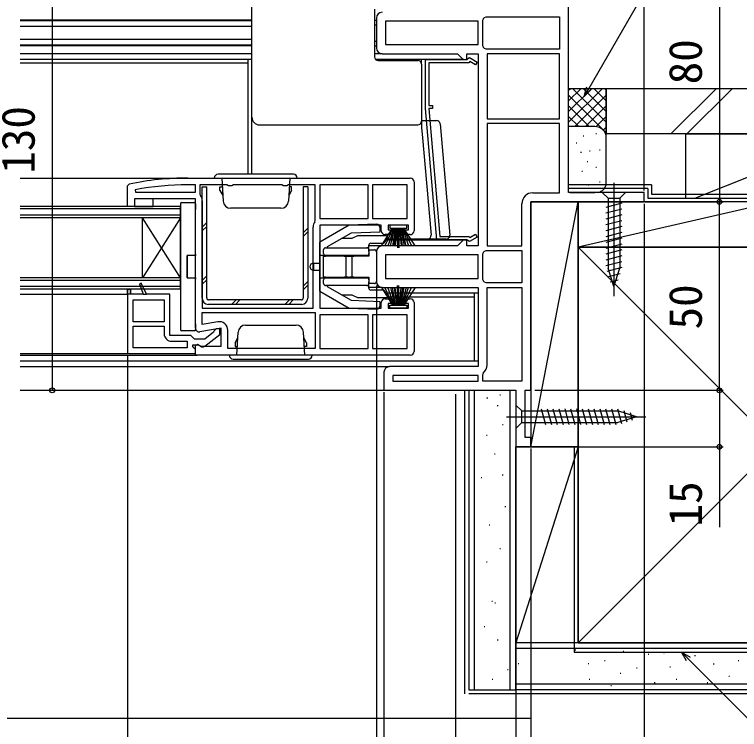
# Model space of a CAD drawing. Units: millimetres, scale not verified. Extents: x -525 to 525, y -783 to 779.
# Drawn here: x 123 to 315.3, y -673.8 to -484.1 of the extents above; entities that cross this region are included whole.
import ezdxf
from ezdxf.enums import TextEntityAlignment as Align

# ---------------------------------------------------------------- set-up
doc = ezdxf.new("R2010")
doc.units = ezdxf.units.MM
doc.header["$LTSCALE"] = 4
for name, color, linetype in [('0-2_YKK_11', 7, 'Continuous'), ('0-4_YKK_12', 2, 'Continuous'), ('0-5_YKK_13', 4, 'Continuous'), ('0-7_YKK_D', 6, 'Continuous'), ('0-9_YSS_K', 3, 'Continuous'), ('0-A_YSS_KE', 3, 'Continuous')]:
    doc.layers.add(name, color=color, linetype=linetype)
doc.styles.add('ＭＳ ゴシック', font='')
doc.styles.get('ＭＳ ゴシック').set_extended_font_data('MS Gothic')

msp = doc.modelspace()

# ---------------------------------------------------------------- linework, layer by layer
at = {"layer": '0-2_YKK_11'}
for p, q in [((219, -485), (219, -493)), ((169, -527.5), (228, -527.5)), ((229, -528.5), (229, -541.5)), ((155.05, -530.605), (155.106, -531.2)), ((172.8, -533.5), (172.8, -562)), ((219, -547), (219, -555)), ((229, -560.5), (229, -573.5))]:
    msp.add_line(p, q, dxfattribs=at)
for points in [[(270, -531.3), (270, -453.8), (222.2, -453.8)], [(247.377, -492.789), (247.2, -492.408), (247.2, -485.592), (247.377, -485.211)], [(247.711, -484.876), (248.092, -484.7), (267.6, -484.7), (267.6, -493.3)], [(267.6, -493.3), (248.092, -493.3), (247.711, -493.124)], [(220.5, -494.5), (240.5, -494.5), (242, -496), (243, -496), (243, -494.5), (246, -494.5), (246, -545.5), (243, -545.5), (243, -544), (242, -544), (240.5, -545.5), (220.5, -545.5)], [(248.4, -513), (248.4, -545.5), (257.6, -545.5), (257.6, -534.3)], [(260.5, -531.4), (267.6, -531.4), (267.6, -513), (248.4, -513)], [(171, -567.3), (171, -533), (154.8, -533), (154.8, -535), (153, -535), (153, -529.587), (153.399, -529.097)], [(155.106, -531.2), (171, -531.2), (171, -529.3), (169, -529.3)], [(202.693, -539.077), (202.8, -538.768), (202.8, -529.3), (195.666, -529.3), (195.233, -529.55), (194.367, -529.55), (193.934, -529.3), (181.066, -529.3), (180.633, -529.55), (179.767, -529.55), (179.334, -529.3), (172.2, -529.3), (172.2, -531.768), (172.307, -532.077)], [(221, -579), (221, -583.8), (256, -583.8), (256, -598.8), (260, -598.8), (260, -596.3), (258.5, -596.3), (258.5, -583.8), (260, -583.8), (260, -533.8), (290, -533.8), (290, -531.3), (270, -531.3)], [(220.3, -541.5), (220.3, -540), (204, -540), (204, -562), (220.3, -562), (220.3, -560.5)], [(228, -542.5), (226.3, -542.5), (226.3, -541.2), (227.5, -541.2), (227.5, -540), (222.1, -540), (222.1, -541.2), (223.3, -541.2), (223.3, -542.5), (221.3, -542.5)], [(172.8, -562), (202.2, -562), (202.2, -540.5)], [(247.377, -554.789), (247.2, -554.408), (247.2, -547.592), (247.377, -547.211)], [(247.711, -546.876), (248.092, -546.7), (257.6, -546.7), (257.6, -555.3)], [(173.52, -572.088), (177.5, -568.978), (177.5, -567.5), (176.5, -567.5), (176, -568.001), (175.808, -568.397), (173.5, -570.2), (170.795, -570.2), (170.298, -569.75), (169.8, -569.3), (164.2, -569.3), (164.2, -558.3), (158, -558.3), (156.617, -555.333), (156.155, -555.52), (157.117, -558.3), (153.8, -558.3), (153.8, -557), (153, -557), (153, -574)], [(257.6, -555.3), (248.092, -555.3), (247.711, -555.124)], [(220.5, -556.5), (246, -556.5), (246, -577.5), (222.5, -577.5)], [(257.6, -556.5), (257.6, -581.4), (247.2, -581.4), (247.2, -579.592), (247.377, -579.211)], [(248.4, -577), (248.4, -556.5), (257.6, -556.5)], [(221.3, -559.5), (223.3, -559.5), (223.3, -560.8), (222.1, -560.8), (222.1, -562), (227.5, -562), (227.5, -560.8), (226.3, -560.8), (226.3, -559.5), (228, -559.5)], [(172.8, -563.2), (202.8, -563.2), (202.8, -572.7), (179.6, -572.7), (179.6, -567.889)], [(176.901, -565.624), (172.8, -566.347), (172.8, -563.2)], [(168.8, -572.5), (154.5, -572.5), (154.5, -566.8), (162.7, -566.8), (162.7, -568.8)], [(228, -574.5), (171, -574.5), (171, -571.877), (171.576, -571.558), (172.444, -572.1), (177.8, -572.1), (177.8, -567.293), (172.174, -568.285)], [(164.7, -570.8), (168.8, -570.8), (168.8, -572.5)], [(153, -574), (171, -574), (171, -573), (170.563, -572.504), (170.3, -572.206), (170.3, -571.7), (171.704, -571.7), (172.104, -571.9)]]:
    msp.add_lwpolyline(points, dxfattribs=at)
for points in [[(246, -485.9), (221.4, -485.9), (221.4, -492.1), (246, -492.1)], [(235.054, -543.9), (232, -509), (232, -496), (243.1, -496), (243.3, -495.8), (243.75, -495.54), (245.775, -496.709), (245.325, -497.489), (243.795, -496.605), (243.5, -496.9), (232.9, -496.9), (232.9, -508.2), (233.9, -508.2), (233.9, -509), (232.904, -509), (235.878, -543), (243.5, -543), (243.795, -543.295), (245.325, -542.411), (245.775, -543.191), (243.75, -544.36), (243.3, -544.1), (243.1, -543.9)], [(248.4, -511.8), (267.6, -511.8), (267.6, -494.5), (248.4, -494.5)], [(216.8, -529.3), (204, -529.3), (204, -538.2), (216.8, -538.2)], [(227.2, -529.3), (218, -529.3), (218, -538.2), (227.2, -538.2)], [(246, -547.9), (221.4, -547.9), (221.4, -554.1), (246, -554.1)], [(158, -558.3), (156.617, -555.333), (156.155, -555.52), (157.117, -558.3)], [(153.8, -557), (153.8, -558.3), (153, -558.3), (153, -557)], [(154.5, -559.8), (162.7, -559.8), (162.7, -565.6), (154.5, -565.6)], [(216.8, -563.8), (204, -563.8), (204, -572.7), (216.8, -572.7)], [(218, -572.7), (227.2, -572.7), (227.2, -563.8), (218, -563.8)], [(246, -579.9), (223.4, -579.9), (223.4, -581.4), (246, -581.4)]]:
    msp.add_lwpolyline(points, close=True, dxfattribs=at)
for centre, radius, start, end in [((220.5, -485), 1.5, 90.00001, 179.99999), ((245.5, -483), 2.9, 310.32022, 319.67978), ((220.5, -493), 1.5, 180.00001, 269.99999), ((245.5, -495), 2.9, 40.32022, 49.67978), ((169, -604.5), 77, 90, 101.68989), ((228, -528.5), 1, 0.00001, 89.99999), ((169, -604.5), 75.2, 89.99999, 100.69052), ((170.5, -533.5), 2.3, 0, 38.2132), ((260.5, -534.3), 2.9, 90.00001, 179.99999), ((204.5, -540.5), 2.3, 141.7868, 180), ((221.3, -541.5), 1, 180.00001, 269.99999), ((228, -541.5), 1, 270.00001, 359.99999), ((220.5, -547), 1.5, 90.00001, 179.99999), ((245.5, -545), 2.9, 310.32022, 319.67978), ((220.5, -555), 1.5, 180.00001, 269.99999), ((245.5, -557), 2.9, 40.32022, 49.67978), ((221.3, -560.5), 1, 90.00001, 179.99999), ((228, -560.5), 1, 0.00001, 89.99999), ((172, -567.3), 1, 180, 279.99998), ((177.3, -567.889), 2.3, 0.00001, 99.99999), ((164.7, -568.8), 2, 180.00001, 269.99999), ((172.904, -571.3), 1, 216.86989, 307.99998), ((228, -573.5), 1, 270.00001, 359.99999), ((245.5, -577), 2.9, 310.32022, 0.00001), ((222.5, -579), 1.5, 90.00001, 179.99999)]:
    msp.add_arc(centre, radius, start, end, dxfattribs=at)
at = {"layer": '0-4_YKK_12'}
for p, q in [((186, -485.6), (124.5, -485.6)), ((186, -485.75), (124.5, -485.75)), ((218.5, -485.6), (219, -485.6)), ((186, -487.3), (124.5, -487.3)), ((218.5, -486.85), (219, -486.85)), ((186, -490.7), (124.5, -490.7)), ((186, -492.25), (124.5, -492.25)), ((218.5, -491.15), (219, -491.15)), ((186, -492.4), (124.5, -492.4)), ((218.5, -492.4), (219, -492.4)), ((186, -494.5), (124.5, -494.5)), ((186, -496), (124.5, -496)), ((185, -526.5), (185, -496)), ((220.5, -494.5), (218.5, -494.5)), ((242.207, -496), (218.786, -496)), ((185, -497), (124.5, -497)), ((124.5, -527.5), (183, -527.5)), ((167, -535), (124.5, -535)), ((167, -535.7), (124.5, -535.7)), ((167, -557), (167, -535)), ((167, -537.3), (124.5, -537.3)), ((167, -538), (124.5, -538)), ((167, -554), (157, -538)), ((242.207, -544), (221.533, -544)), ((220.5, -545.5), (217, -545.5)), ((167, -554), (124.5, -554)), ((167, -554.7), (124.5, -554.7)), ((167, -556.3), (124.5, -556.3)), ((167, -557), (124.5, -557)), ((220.5, -556.5), (217, -556.5)), ((124.5, -558.3), (153, -558.3)), ((246, -558), (221.532, -558)), ((221.9, -559), (245, -559)), ((245, -576), (245, -558)), ((124.5, -574), (153.5, -574)), ((124.5, -574.5), (171.5, -574.5)), ((124.5, -576), (246, -576)), ((124.5, -577.5), (222.5, -577.5)), ((124.5, -583.8), (221.5, -583.8))]:
    msp.add_line(p, q, dxfattribs=at)
msp.add_lwpolyline([(167, -538), (157, -554), (157, -538)], dxfattribs=at)
at = {"layer": '0-5_YKK_13'}
for p, q in [((186, -510.851), (186, -468.153)), ((218.5, -482.7), (218.5, -495.3)), ((220, -496), (220, -496.3)), ((231, -497.3), (231, -496)), ((219.5, -496.3), (230, -496.3)), ((231, -497.3), (231, -511.128)), ((186, -511.378), (186, -510.851)), ((186, -516.852), (186, -511.378)), ((231, -511.128), (231, -511.851)), ((188, -513.377), (230, -513.377)), ((231, -511.851), (231, -512.378)), ((231, -512.2), (234.919, -512.2)), ((235.915, -513.113), (238.496, -542.613)), ((186, -526.5), (186, -516.852)), ((197, -526.5), (177, -526.5)), ((176, -527.5), (198, -527.5)), ((178, -527.5), (178.32, -533.605)), ((196, -527.5), (195.68, -533.605)), ((282, -528.8), (282, -558.8)), ((172.8, -559.4), (172.8, -529.8)), ((172.8, -529.8), (174, -529.8)), ((174, -559.3), (174, -529.8)), ((177.5, -530.8), (177.5, -529.8)), ((177.5, -529.8), (178.121, -529.8)), ((177.5, -530.8), (178.24, -532.082)), ((196.5, -530.8), (195.76, -532.082)), ((196.5, -529.8), (195.88, -529.8)), ((196.5, -530.7), (196.5, -529.8)), ((196.5, -530.8), (196.5, -529.8)), ((200.8, -529.8), (200.8, -559.4)), ((285.1, -531.3), (283.55, -532.85)), ((167, -534.3), (167, -534.331)), ((167, -534.331), (167, -567.669)), ((167.3, -534), (167.327, -534)), ((167.327, -534), (167.409, -534)), ((167.409, -534), (170.7, -534)), ((171, -534.3), (171, -535.8)), ((284.1, -534.151), (279.9, -535.276)), ((280.45, -532.85), (280.45, -551.384)), ((283.55, -532.85), (283.55, -551.384)), ((171, -547.7), (171, -535.8)), ((193.683, -535.5), (180.317, -535.5)), ((284.1, -535.704), (279.9, -536.829)), ((284.1, -537.257), (279.9, -538.382)), ((172.8, -540.517), (174, -539.317)), ((172.8, -541.517), (174, -540.317)), ((211.794, -540), (204, -544.5)), ((219, -539.748), (211.794, -540)), ((227.05, -540), (222.55, -540)), ((284.1, -538.81), (279.9, -539.935)), ((284.1, -540.363), (279.9, -541.488)), ((199.6, -542.002), (200.8, -540.802)), ((199.6, -543.002), (200.8, -541.802)), ((206, -545.655), (212.363, -541.981)), ((212.363, -541.981), (220, -541.715)), ((220, -541.715), (220, -540.748)), ((220.329, -545.5), (223.3, -540.8)), ((223.5, -540.8), (221.242, -545.5)), ((223.7, -540.8), (222.036, -545.5)), ((222.712, -545.5), (223.9, -540.8)), ((224.1, -540.8), (223.268, -545.5)), ((223.706, -545.5), (224.3, -540.8)), ((224.5, -540.8), (224.025, -545.5)), ((224.6, -540.8), (224.6, -546)), ((225, -540.8), (225, -546)), ((225.1, -540.8), (225.576, -545.5)), ((225.895, -545.5), (225.3, -540.8)), ((225.5, -540.8), (226.332, -545.5)), ((226.889, -545.5), (225.7, -540.8)), ((225.9, -540.8), (227.564, -545.5)), ((226.1, -540.8), (228.359, -545.5)), ((229.272, -545.5), (226.3, -540.8)), ((233.417, -541.7), (233.496, -542.613)), ((284.1, -541.916), (279.9, -543.041)), ((204.634, -544.134), (204, -544.304)), ((204, -544.304), (204, -544.5)), ((212.5, -543.5), (209.732, -543.5)), ((214, -542.8), (212.5, -543.5)), ((221.5, -542.8), (214, -542.8)), ((221.149, -544.577), (222, -543.3)), ((232.5, -543.7), (221.734, -543.7)), ((237.5, -543.7), (232.5, -543.7)), ((234.5, -543.7), (234.5, -544)), ((284.1, -543.469), (279.9, -544.594)), ((204, -548), (204, -544.5)), ((205.5, -546), (212.857, -546)), ((206, -546), (206, -545.655)), ((212.857, -546), (216.5, -546)), ((217, -546.5), (217, -545.3)), ((217.5, -544.8), (220.733, -544.8)), ((284.1, -545.021), (279.9, -546.147)), ((168.8, -548), (168.8, -554)), ((171, -548), (168.8, -548)), ((168.8, -554), (168.8, -548)), ((171, -547.7), (171, -548)), ((205.5, -548), (204, -548)), ((204, -548.3), (204, -548)), ((205, -547.5), (205, -546.5)), ((212.857, -548), (205.5, -548)), ((216.5, -548), (212.857, -548)), ((217, -546.5), (218.509, -546.526)), ((217, -547), (217, -546.5)), ((217, -546.5), (217, -547.5)), ((217, -547), (217, -548.25)), ((217, -548.25), (217, -547.5)), ((219, -547.026), (219, -554.974)), ((284.1, -546.574), (279.9, -547.7)), ((284.1, -548.127), (279.9, -549.253)), ((204, -553.7), (204, -548.3)), ((210.5, -548.25), (205.5, -548.25)), ((210.5, -548.25), (211, -548.25)), ((211.5, -548.25), (212, -548.25)), ((212, -548.25), (212.5, -548.25)), ((212.5, -548.25), (212.5, -553.75)), ((212.5, -548.25), (213, -548.25)), ((217, -548.25), (213, -548.25)), ((284.1, -549.68), (279.9, -550.806)), ((202.291, -550.111), (202.3, -550.111)), ((202.3, -551.889), (202.291, -551.889)), ((202.3, -550.111), (204, -550.096)), ((202.3, -550.111), (202.3, -551.889)), ((202.3, -551.889), (204, -551.904)), ((284.1, -551.233), (280.159, -552.289)), ((282, -556.3), (280.45, -551.384)), ((282, -556.3), (280.45, -551.384)), ((282, -556.3), (283.55, -551.384)), ((172.8, -554.659), (174, -553.459)), ((204, -554), (204, -553.7)), ((205.5, -553.75), (205, -553.75)), ((205.5, -553.75), (210.5, -553.75)), ((211, -553.75), (210.5, -553.75)), ((211.5, -553.75), (211, -553.75)), ((211.5, -553.75), (212, -553.75)), ((212.5, -553.75), (212, -553.75)), ((213, -553.75), (212.5, -553.75)), ((213, -553.75), (217, -553.75)), ((217, -553.75), (217, -555)), ((217, -554.5), (217, -553.75)), ((283.647, -552.908), (280.61, -553.721)), ((171, -566.2), (171, -554.3)), ((172.8, -555.659), (174, -554.459)), ((199.6, -556.144), (200.8, -554.944)), ((204, -557.5), (204, -554)), ((204, -554), (205.5, -554)), ((205, -555.5), (205, -554.5)), ((205.5, -554), (212.857, -554)), ((212.857, -554), (216.5, -554)), ((217, -554.5), (217, -555.5)), ((217, -556.7), (217, -555.5)), ((283.112, -554.604), (281.062, -555.153)), ((199.6, -557.144), (200.8, -555.944)), ((204, -557.5), (211.794, -562)), ((204, -557.5), (204, -557.696)), ((204, -557.696), (204.634, -557.866)), ((212.857, -556), (205.5, -556)), ((206, -556.345), (206, -556)), ((212.363, -560.019), (206, -556.345)), ((216.5, -556), (212.857, -556)), ((220.733, -557.2), (217.5, -557.2)), ((220.329, -556.5), (223.3, -561.2)), ((222, -558.7), (221.149, -557.423)), ((223.5, -561.2), (221.242, -556.5)), ((223.7, -561.2), (222.036, -556.5)), ((222.712, -556.5), (223.9, -561.2)), ((224.1, -561.2), (223.268, -556.5)), ((223.706, -556.5), (224.3, -561.2)), ((224.5, -561.2), (224.025, -556.5)), ((224.6, -561.2), (224.6, -556)), ((225, -561.2), (225, -556)), ((225.1, -561.2), (225.576, -556.5)), ((225.895, -556.5), (225.3, -561.2)), ((225.5, -561.2), (226.332, -556.5)), ((226.889, -556.5), (225.7, -561.2)), ((225.9, -561.2), (227.564, -556.5)), ((226.1, -561.2), (228.359, -556.5)), ((229.272, -556.5), (226.3, -561.2)), ((209.732, -558.5), (212.5, -558.5)), ((212.5, -558.5), (214, -559.2)), ((214, -559.2), (221.5, -559.2)), ((199.2, -561), (174.4, -561)), ((199.1, -559.8), (174.5, -559.8)), ((180.602, -561), (181.802, -559.8)), ((181.602, -561), (182.802, -559.8)), ((194.744, -561), (195.944, -559.8)), ((195.744, -561), (196.944, -559.8)), ((220, -560.285), (212.363, -560.019)), ((220, -561.252), (220, -560.285)), ((211.794, -562), (219, -562.252)), ((227.05, -562), (222.55, -562)), ((171, -566.2), (171, -567.7)), ((184.317, -566.5), (197.683, -566.5)), ((167, -567.669), (167, -567.7)), ((170.7, -568), (167.409, -568)), ((182, -574.5), (182.32, -568.395)), ((200, -574.5), (199.68, -568.395)), ((181.5, -571.2), (182.24, -569.918)), ((181.5, -571.2), (181.5, -572.2)), ((200.5, -571.2), (199.76, -569.918)), ((200.5, -571.2), (200.5, -572.2)), ((181.5, -571.3), (181.5, -572.2)), ((181.5, -572.2), (182.121, -572.2)), ((200.5, -572.2), (199.88, -572.2)), ((202, -574.5), (180, -574.5)), ((181, -575.5), (201, -575.5)), ((256, -587.7), (257.55, -589.25)), ((257.55, -589.25), (283.084, -589.25)), ((262.745, -588.7), (263.871, -592.9)), ((264.298, -588.7), (265.424, -592.9)), ((265.851, -588.7), (266.977, -592.9)), ((267.404, -588.7), (268.529, -592.9)), ((268.957, -588.7), (270.082, -592.9)), ((270.51, -588.7), (271.635, -592.9)), ((272.063, -588.7), (273.188, -592.9)), ((273.616, -588.7), (274.741, -592.9)), ((275.169, -588.7), (276.294, -592.9)), ((276.722, -588.7), (277.847, -592.9)), ((278.275, -588.7), (279.4, -592.9)), ((279.827, -588.7), (280.953, -592.9)), ((281.38, -588.7), (282.506, -592.9)), ((282.933, -588.7), (283.989, -592.642)), ((288, -590.8), (283.084, -589.25)), ((284.608, -589.154), (285.421, -592.19)), ((286.304, -589.689), (286.853, -591.739)), ((253.5, -590.8), (290.5, -590.8)), ((257.55, -592.35), (283.084, -592.35)), ((288, -590.8), (283.084, -592.35)), ((288, -590.8), (283.084, -592.35))]:
    msp.add_line(p, q, dxfattribs=at)
for points in [[(231, -512.378), (231, -514.081), (231.243, -516.852), (233.417, -541.7)], [(200.8, -529.8), (199.6, -529.8), (199.6, -559.3)], [(285.1, -531.3), (278.9, -531.3), (280.45, -532.85), (283.55, -532.85)], [(222.55, -540), (222.55, -540.8), (227.05, -540.8), (227.05, -540)], [(205, -553.75), (205, -548.25), (205.5, -548.25)], [(211, -553.75), (211, -548.25), (211.5, -548.25)], [(168.8, -554), (171, -554), (171, -554.3)], [(218.509, -555.474), (217, -555.5), (217, -555)], [(222.55, -562), (222.55, -561.2), (227.05, -561.2), (227.05, -562)], [(167.409, -568), (167.327, -568), (167.3, -568)], [(256, -587.7), (256, -593.9), (257.55, -592.35), (257.55, -589.25)]]:
    msp.add_lwpolyline(points, dxfattribs=at)
msp.add_lwpolyline([(154.8, -533), (154.8, -535), (159.8, -535), (159.8, -533)], close=True, dxfattribs=at)
for centre, radius, start, end in [((219.5, -495.3), 1, 180, 270), ((230, -497.3), 1, 360, 90), ((188, -511.378), 1.999, 180.01746, 270.01745), ((230, -512.377), 1, 269.98255, 359.98254), ((234.919, -513.2), 1, 5, 90), ((177, -527.5), 1, 90, 180), ((197, -527.5), 1, 0, 90), ((167.3, -534.3), 0.3, 90, 180), ((170.7, -534.3), 0.3, 0, 90), ((180.317, -533.5), 2, 183, 270), ((193.683, -533.5), 2, 270, 357), ((219, -540.748), 1, 0, 90), ((221.5, -543.3), 0.5, 0, 90), ((232.5, -542.7), 1, 270, 5), ((237.5, -542.7), 1, 270, 5), ((205.5, -546.5), 0.5, 90, 180), ((216.5, -546.5), 0.5, 0, 90), ((217.5, -545.3), 0.5, 90, 180), ((220.733, -544.3), 0.5, 270, 326.30993), ((205.5, -547.5), 0.5, 180, 270), ((206.3, -548.5), 0.5, 30, 90), ((216.5, -547.5), 0.5, 270, 360), ((218.5, -547.026), 0.5, 0, 89), ((202.3, -551.111), 1, 90.5, 173.63457), ((202.3, -550.889), 1, 186.36543, 269.5), ((206.3, -553.5), 0.5, 270, 330), ((205.5, -554.5), 0.5, 90, 180), ((205.5, -555.5), 0.5, 180, 270), ((216.5, -554.5), 0.5, 0, 90), ((216.5, -555.5), 0.5, 270, 0), ((218.5, -554.974), 0.5, 271, 0), ((217.5, -556.7), 0.5, 180, 270), ((220.733, -557.7), 0.5, 33.69007, 90), ((174.4, -559.4), 1.6, 180, 270), ((174.5, -559.3), 0.5, 180, 270), ((199.1, -559.3), 0.5, 270, 0), ((199.2, -559.4), 1.6, 270, 0), ((221.5, -558.7), 0.5, 270, 360), ((219, -561.252), 1, 270, 0), ((184.317, -568.5), 2, 90, 177), ((197.683, -568.5), 2, 3, 90), ((167.3, -567.7), 0.3, 180, 270), ((170.7, -567.7), 0.3, 270, 0), ((181, -574.5), 1, 180, 270), ((201, -574.5), 1, 270, 0)]:
    msp.add_arc(centre, radius, start, end, dxfattribs=at)
at = {"layer": '0-7_YKK_D'}
for p, q in [((290, -530.8), (290, -427.05)), ((133, -453.8), (133, -583.8)), ((310, -453.8), (310, -533.801)), ((290, -534.3), (290, -751.8)), ((290.289, -533.8), (311, -533.8)), ((290.289, -533.801), (311, -533.801)), ((310, -583.8), (310, -533.8)), ((219, -555.974), (219, -691.8)), ((153, -574.5), (153, -711.8)), ((221, -584.3), (221, -711.8)), ((221, -584.3), (221, -711.8)), ((261, -583.8), (311, -583.8)), ((261, -583.8), (311, -583.8)), ((240, -584.8), (240, -731.8)), ((240, -584.8), (240, -731.8)), ((240, -584.8), (240, -711.8)), ((256, -599.3), (256, -711.8)), ((260, -599.25), (260, -751.8)), ((260, -599.25), (260, -751.8)), ((260, -599.25), (260, -731.8)), ((260, -599.25), (260, -711.8)), ((260.5, -598.8), (311, -598.8))]:
    msp.add_line(p, q, dxfattribs=at)
for points in [[(274.158, -505.859), (275.433, -503.651), (319.081, -428.05), (403.619, -428.05)], [(276.025, -503.992), (274.158, -505.859), (274.842, -503.309)], [(310, -583.8), (310, -598.8), (310, -620.077)], [(301.284, -655.585), (299.964, -653.299), (302.25, -654.619)], [(299.964, -653.299), (301.767, -655.102), (337.464, -690.8), (459.707, -690.8)]]:
    msp.add_lwpolyline(points, dxfattribs=at)
for centre in [(310, -533.8), (310, -533.801), (133, -583.8), (310, -583.8), (310, -583.8), (310, -598.8)]:
    msp.add_circle(centre, 0.637, dxfattribs=at)
at = {"layer": '0-9_YSS_K'}
for p, q in [((280, -503.799), (270, -503.799)), ((270, -512.657), (278.858, -503.799)), ((270, -509.828), (276.03, -503.799)), ((270, -507), (273.201, -503.799)), ((270, -504.172), (270.373, -503.799)), ((271.142, -503.799), (280, -512.657)), ((273.971, -503.799), (280, -509.828)), ((276.799, -503.799), (280, -507)), ((279.628, -503.799), (280, -504.172)), ((280, -516.799), (280, -503.799)), ((309.11, -503.799), (297.11, -515.799)), ((313.353, -503.799), (301.353, -515.799)), ((270, -505.485), (280, -515.485)), ((271.687, -513.799), (280, -505.485)), ((270, -508.314), (275.486, -513.799)), ((274.515, -513.799), (280, -508.314)), ((270, -511.142), (272.675, -513.817)), ((277.326, -513.817), (280, -511.142)), ((277, -513.799), (270, -513.799)), ((279.206, -514.765), (280, -513.971)), ((273.857, -516.294), (274.057, -516.294)), ((277.195, -515.627), (277.395, -515.627)), ((280, -528.799), (280, -516.799)), ((301, -515.8), (301, -532.8)), ((301, -515.8), (346, -515.8)), ((303.5, -532.8), (346, -515.8)), ((272.001, -518.125), (272.201, -518.125)), ((273.189, -520.634), (273.389, -520.634)), ((275.526, -520.3), (275.726, -520.3)), ((278.197, -519.966), (278.397, -519.966)), ((274.923, -523.093), (275.123, -523.093)), ((277.195, -524.64), (277.395, -524.64)), ((273.523, -525.641), (273.723, -525.641)), ((278.197, -528.482), (278.397, -528.482)), ((275.192, -529.313), (275.392, -529.313)), ((270.3, -531.299), (277, -531.299)), ((260, -598.8), (272.5, -533.8)), ((325, -533.8), (272.5, -545.8)), ((346, -533.8), (301, -533.8)), ((272.5, -650.799), (377.5, -545.799)), ((272.5, -545.799), (377.5, -650.799)), ((242.5, -664.298), (242.5, -583.8)), ((245, -663.298), (245, -583.798)), ((254.5, -663.298), (254.5, -583.798)), ((248.271, -585.684), (248.471, -585.684)), ((248.271, -585.852), (248.471, -585.852)), ((251.768, -584.985), (251.968, -584.985)), ((251.069, -587.87), (251.269, -587.87)), ((252.467, -592.846), (252.667, -592.846)), ((248.213, -595.715), (248.413, -595.715)), ((272.5, -598.8), (256, -598.8)), ((256, -650.8), (256, -598.8)), ((272.5, -598.8), (256, -650.8)), ((272.5, -650.8), (272.5, -598.8)), ((250.311, -600.611), (250.511, -600.611)), ((246.814, -606.905), (247.014, -606.905)), ((252.409, -606.205), (252.609, -606.205)), ((253.108, -614.598), (253.308, -614.598)), ((248.912, -619.493), (249.112, -619.493)), ((251.71, -625.787), (251.91, -625.787)), ((248.213, -629.284), (248.413, -629.284)), ((249.612, -639.775), (249.812, -639.775)), ((250.588, -640.276), (250.388, -640.276)), ((247.79, -646.57), (247.59, -646.57)), ((251.287, -650.067), (251.087, -650.067)), ((272.5, -650.8), (255.997, -650.8)), ((450, -652.299), (256, -652.299)), ((271.684, -652.629), (271.884, -652.629)), ((284.481, -653.018), (284.681, -653.018)), ((291.108, -653.798), (291.308, -653.798)), ((295.199, -653.365), (295.399, -653.365)), ((279.54, -655.513), (279.74, -655.513)), ((303.44, -654.189), (303.64, -654.189)), ((314.979, -655.513), (315.179, -655.513)), ((256.617, -656.247), (256.817, -656.247)), ((275.192, -656.247), (275.392, -656.247)), ((287.989, -657.416), (288.189, -657.416)), ((296.847, -657.161), (297.047, -657.161)), ((308.385, -656.337), (308.585, -656.337)), ((253.808, -657.87), (254.008, -657.87)), ((283.661, -658.81), (283.861, -658.81)), ((312.506, -659.634), (312.706, -659.634)), ((249.888, -660.557), (249.688, -660.557)), ((275.419, -660.458), (275.619, -660.458)), ((292.726, -661.282), (292.926, -661.282)), ((298.495, -660.458), (298.695, -660.458)), ((306.737, -661.282), (306.937, -661.282)), ((450, -661.799), (256, -661.799)), ((260, -663.3), (260, -670.8)), ((272.463, -661.704), (272.663, -661.704)), ((281.188, -662.106), (281.388, -662.106)), ((287.8, -661.704), (288, -661.704)), ((450, -664.298), (243.5, -664.298)), ((118.5, -670.8), (260, -670.8))]:
    msp.add_line(p, q, dxfattribs=at)
for points in [[(272.5, -598.8), (272.5, -533.8), (260, -533.8), (260, -598.8)], [(325, -545.8), (325, -533.8), (272.5, -533.8), (272.5, -545.8)]]:
    msp.add_lwpolyline(points, close=True, dxfattribs=at)
for centre, radius, start, end in [((277, -516.799), 3, 360, 90), ((277.393, -528.72), 2.609, 278.51139, 358.26236)]:
    msp.add_arc(centre, radius, start, end, dxfattribs=at)
at = {"layer": '0-A_YSS_KE'}
for p, q in [((450, -515.799), (280, -515.799)), ((292, -529.299), (270, -529.299)), ((291, -530.299), (270, -530.299)), ((243.5, -583.798), (243.5, -663.298)), ((256, -584.985), (256, -663.298)), ((271.5, -598.8), (271.5, -653.299)), ((450, -650.799), (256, -650.799)), ((256, -663.299), (256, -650.799)), ((271.5, -653.299), (450, -653.299)), ((243.5, -663.298), (256, -663.298)), ((450, -663.299), (256, -663.299))]:
    msp.add_line(p, q, dxfattribs=at)
for points in [[(450, -503.799), (280, -503.799), (280, -515.799)], [(291, -530.299), (291, -532.799), (347, -532.799)], [(292, -529.299), (292, -531.799), (348, -531.799)], [(377.5, -545.799), (272.5, -545.799), (272.5, -650.799), (377.5, -650.799)]]:
    msp.add_lwpolyline(points, dxfattribs=at)

# ---------------------------------------------------------------- texts
at = {"layer": '0-7_YKK_D', "style": 'ＭＳ ゴシック'}
for s, p in [('80', (308, -502.63)), ('130', (131, -526.349)), ('50', (308, -567.664)), ('15', (308, -619.918))]:
    msp.add_text(s, height=8.798, rotation=90, dxfattribs=at).set_placement(p, align=Align.BOTTOM_LEFT)

doc.saveas('drawing.dxf')
